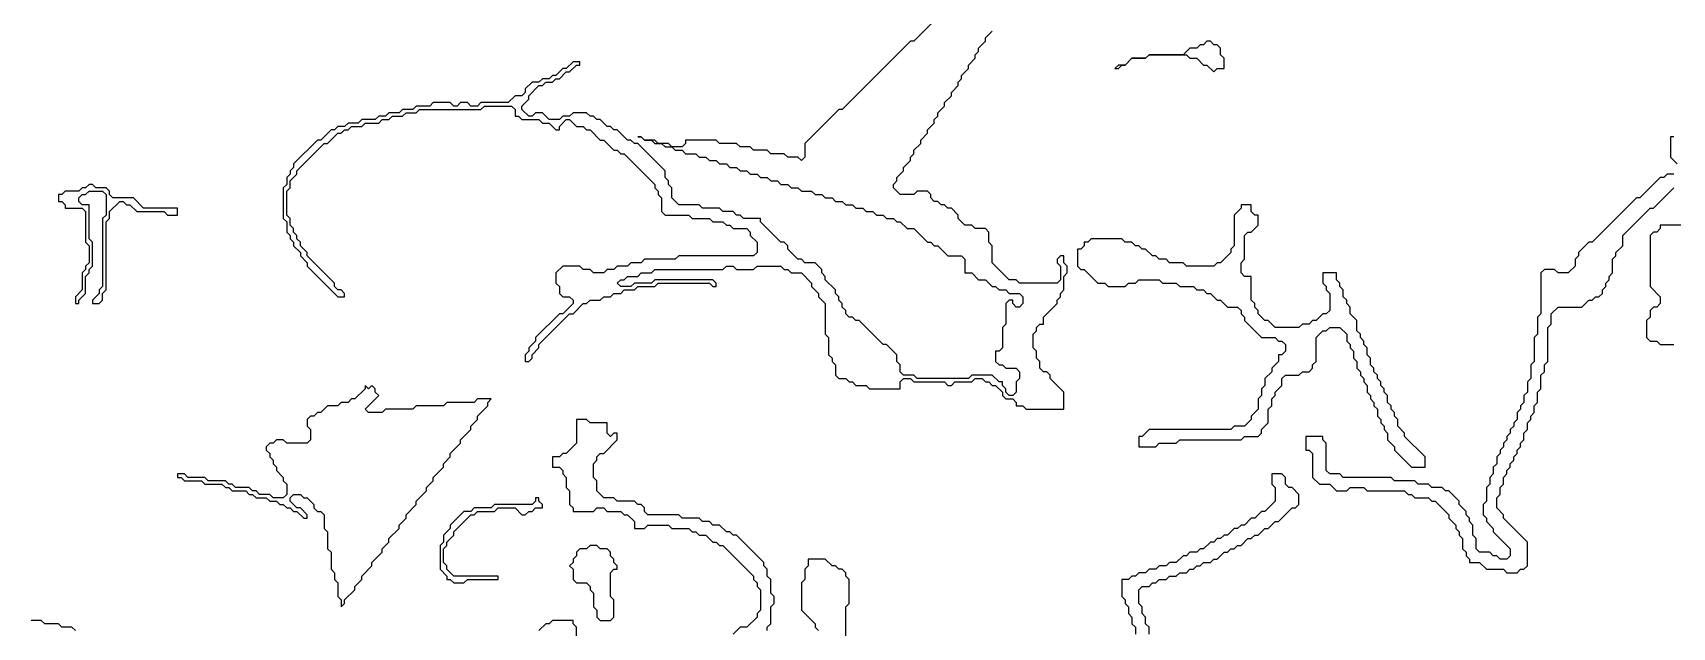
# Model space of a CAD drawing. Header units: metres. Extents: x 0 to 100, y 0 to 128.
# Drawn here: x 69.79 to 81.81, y 8.4 to 12.76 of the extents above; entities that cross this region are included whole.
import ezdxf

# ---------------------------------------------------------------- set-up
doc = ezdxf.new("R2010")
doc.units = ezdxf.units.M

msp = doc.modelspace()

# ---------------------------------------------------------------- linework, layer by layer
for points in [[(76.775, 13.225), (76.25, 12.7), (76.225, 12.7), (75.725, 12.2), (75.7, 12.2), (75.45, 11.95), (75.45, 11.85), (75.425, 11.825), (75.4, 11.85), (75.325, 11.85), (75.3, 11.875), (75.2, 11.875), (75.175, 11.9), (75.075, 11.9), (75.05, 11.925), (74.975, 11.925), (74.95, 11.95), (74.825, 11.95), (74.8, 11.975), (74.575, 11.975), (74.575, 11.95), (74.55, 11.925), (74.475, 11.925), (74.45, 11.95), (74.375, 11.95), (74.35, 11.975), (74.275, 11.975), (74.25, 12), (74.225, 12), (74.25, 12), (74.275, 11.975), (74.325, 11.975), (74.35, 11.95), (74.4, 11.95), (74.425, 11.925), (74.475, 11.925), (74.5, 11.9), (74.55, 11.9), (74.575, 11.875), (74.65, 11.875), (74.675, 11.85), (74.725, 11.85), (74.75, 11.825), (74.8, 11.825), (74.825, 11.8), (74.875, 11.8), (74.9, 11.775), (74.95, 11.775), (74.975, 11.75), (75.025, 11.75), (75.05, 11.725), (75.1, 11.725), (75.125, 11.7), (75.175, 11.7), (75.2, 11.675), (75.25, 11.675), (75.275, 11.65), (75.325, 11.65), (75.35, 11.625), (75.4, 11.625), (75.425, 11.6), (75.5, 11.6), (75.525, 11.575), (75.575, 11.575), (75.6, 11.55), (75.65, 11.55), (75.675, 11.525), (75.725, 11.525), (75.75, 11.5), (75.8, 11.5), (75.825, 11.475), (75.875, 11.475), (75.9, 11.45), (75.95, 11.45), (75.975, 11.425), (76.025, 11.425), (76.05, 11.4), (76.1, 11.4), (76.125, 11.375), (76.15, 11.375), (76.2, 11.325), (76.25, 11.325), (76.35, 11.225), (76.375, 11.225), (76.4, 11.2), (76.425, 11.2), (76.5, 11.125), (76.6, 11.125), (76.625, 11.1), (76.625, 11), (76.675, 11), (76.725, 10.95), (76.775, 10.95), (76.825, 10.9), (76.85, 10.9), (76.875, 10.875), (76.925, 10.875), (76.95, 10.85), (77.025, 10.85), (77.05, 10.825), (77.05, 10.775), (77.025, 10.75), (77, 10.75), (76.975, 10.775), (76.975, 10.8), (76.95, 10.8), (76.925, 10.775), (76.925, 10.625), (76.9, 10.6), (76.9, 10.45), (76.875, 10.425), (76.85, 10.425), (76.85, 10.35), (76.875, 10.325), (76.9, 10.325), (76.925, 10.3), (77, 10.3), (77.025, 10.275), (77.025, 10.225), (77, 10.2), (77, 10.125), (76.975, 10.1), (76.95, 10.1), (76.925, 10.125), (76.925, 10.15), (76.9, 10.175), (76.9, 10.2), (76.875, 10.2), (76.825, 10.25), (76.675, 10.25), (76.65, 10.225), (76.275, 10.225), (76.25, 10.25), (76.175, 10.25), (76.15, 10.275), (76.15, 10.325), (76.125, 10.35), (76.125, 10.4), (76.05, 10.475), (76.025, 10.475), (75.85, 10.65), (75.825, 10.65), (75.8, 10.675), (75.775, 10.675), (75.75, 10.7), (75.75, 10.725), (75.725, 10.75), (75.725, 10.775), (75.7, 10.8), (75.7, 10.825), (75.675, 10.85), (75.675, 10.875), (75.6, 10.95), (75.6, 10.975), (75.575, 11), (75.575, 11.025), (75.525, 11.075), (75.45, 11.075), (75.425, 11.1), (75.4, 11.1), (75.325, 11.175), (75.325, 11.2), (75.3, 11.225), (75.275, 11.225), (75.125, 11.375), (75.125, 11.4), (75, 11.4), (74.975, 11.425), (74.95, 11.425), (74.925, 11.45), (74.85, 11.45), (74.825, 11.475), (74.7, 11.475), (74.675, 11.5), (74.525, 11.5), (74.475, 11.55), (74.475, 11.625), (74.45, 11.65), (74.45, 11.675), (74.425, 11.7), (74.425, 11.75), (74.225, 11.95), (74.2, 11.95), (74.175, 11.975), (74.15, 11.975), (74.075, 12.05), (74.05, 12.05), (74.025, 12.075), (74, 12.075), (73.95, 12.125), (73.925, 12.125), (73.9, 12.15), (73.875, 12.15), (73.85, 12.175), (73.75, 12.175), (73.725, 12.15), (73.675, 12.15), (73.65, 12.125), (73.575, 12.125), (73.525, 12.175), (73.475, 12.175), (73.45, 12.15), (73.425, 12.15), (73.375, 12.2), (73.375, 12.225), (73.425, 12.275), (73.425, 12.3), (73.5, 12.375), (73.525, 12.375), (73.55, 12.4), (73.6, 12.4), (73.625, 12.425), (73.65, 12.425), (73.7, 12.475), (73.725, 12.475), (73.775, 12.525), (73.8, 12.525), (73.8, 12.55), (73.75, 12.55), (73.7, 12.5), (73.675, 12.5), (73.625, 12.45), (73.6, 12.45), (73.575, 12.425), (73.525, 12.425), (73.5, 12.4), (73.45, 12.4), (73.4, 12.35), (73.4, 12.325), (73.375, 12.3), (73.325, 12.3), (73.275, 12.25), (73.075, 12.25), (73.05, 12.225), (73, 12.225), (72.975, 12.25), (72.925, 12.25), (72.9, 12.225), (72.875, 12.225), (72.85, 12.25), (72.725, 12.25), (72.7, 12.225), (72.6, 12.225), (72.575, 12.2), (72.5, 12.2), (72.475, 12.175), (72.4, 12.175), (72.375, 12.15), (72.325, 12.15), (72.3, 12.125), (72.2, 12.125), (72.175, 12.1), (72.1, 12.1), (72.075, 12.075), (72.025, 12.075), (72, 12.05), (71.975, 12.05), (71.9, 11.975), (71.875, 11.975), (71.7, 11.8), (71.7, 11.775), (71.675, 11.75), (71.675, 11.725), (71.65, 11.7), (71.65, 11.65), (71.625, 11.625), (71.625, 11.4), (71.65, 11.375), (71.65, 11.3), (71.675, 11.275), (71.675, 11.25), (71.7, 11.225), (71.7, 11.2), (71.75, 11.15), (71.75, 11.125), (71.8, 11.075), (71.8, 11.05), (72.025, 10.825), (72.075, 10.825), (72.075, 10.85), (72.05, 10.875), (72.025, 10.875), (72, 10.9), (72, 10.925), (71.8, 11.125), (71.8, 11.15), (71.75, 11.2), (71.75, 11.225), (71.725, 11.25), (71.725, 11.275), (71.7, 11.3), (71.7, 11.325), (71.675, 11.35), (71.675, 11.4), (71.65, 11.425), (71.65, 11.6), (71.675, 11.625), (71.675, 11.675), (71.725, 11.725), (71.725, 11.75), (71.925, 11.95), (71.95, 11.95), (72.025, 12.025), (72.05, 12.025), (72.075, 12.05), (72.1, 12.05), (72.125, 12.075), (72.2, 12.075), (72.225, 12.1), (72.325, 12.1), (72.35, 12.125), (72.4, 12.125), (72.425, 12.15), (72.5, 12.15), (72.525, 12.175), (72.6, 12.175), (72.625, 12.2), (73.075, 12.2), (73.1, 12.225), (73.3, 12.225), (73.325, 12.2), (73.325, 12.15), (73.35, 12.15), (73.375, 12.125), (73.5, 12.125), (73.525, 12.1), (73.575, 12.1), (73.625, 12.05), (73.65, 12.05), (73.65, 12.075), (73.7, 12.125), (73.725, 12.125), (73.775, 12.075), (73.825, 12.075), (73.85, 12.05), (73.875, 12.05), (73.95, 11.975), (73.975, 11.975), (74.05, 11.9), (74.075, 11.9), (74.1, 11.875), (74.125, 11.875), (74.35, 11.65), (74.35, 11.625), (74.375, 11.6), (74.375, 11.575), (74.4, 11.55), (74.4, 11.45), (74.425, 11.425), (74.6, 11.425), (74.625, 11.4), (74.75, 11.4), (74.775, 11.375), (74.85, 11.375), (74.875, 11.35), (74.9, 11.35), (74.925, 11.325), (75.025, 11.325), (75.05, 11.3), (75.05, 11.275), (75.1, 11.225), (75.1, 11.15), (75.075, 11.125), (74.525, 11.125), (74.5, 11.1), (74.275, 11.1), (74.25, 11.075), (74.175, 11.075), (74.15, 11.05), (74.075, 11.05), (74.05, 11.025), (74, 11.025), (73.975, 11), (73.9, 11), (73.875, 11.025), (73.825, 11.025), (73.8, 11.05), (73.675, 11.05), (73.625, 11), (73.625, 10.925), (73.65, 10.9), (73.65, 10.85), (73.675, 10.825), (73.725, 10.825), (73.75, 10.8), (73.75, 10.775), (73.675, 10.7), (73.65, 10.7), (73.475, 10.525), (73.475, 10.5), (73.425, 10.45), (73.425, 10.425), (73.4, 10.4), (73.4, 10.35), (73.425, 10.35), (73.45, 10.375), (73.45, 10.4), (73.5, 10.45), (73.5, 10.475), (73.725, 10.7), (73.75, 10.7), (73.825, 10.775), (73.85, 10.775), (73.875, 10.8), (73.95, 10.8), (73.975, 10.825), (74.025, 10.825), (74.05, 10.85), (74.1, 10.85), (74.125, 10.875), (74.2, 10.875), (74.225, 10.9), (74.35, 10.9), (74.375, 10.925), (74.75, 10.925), (74.775, 10.9), (74.8, 10.9), (74.8, 10.925), (74.775, 10.95), (74.35, 10.95), (74.325, 10.925), (74.2, 10.925), (74.175, 10.9), (74.1, 10.9), (74.075, 10.925), (74.1, 10.95), (74.125, 10.95), (74.15, 10.975), (74.225, 10.975), (74.25, 11), (74.325, 11), (74.35, 11.025), (74.85, 11.025), (74.875, 11.05), (74.925, 11.05), (74.95, 11.025), (75.075, 11.025), (75.1, 11.05), (75.275, 11.05), (75.3, 11.025), (75.325, 11.025), (75.35, 11), (75.425, 11), (75.5, 10.925), (75.5, 10.9), (75.55, 10.85), (75.55, 10.825), (75.6, 10.775), (75.6, 10.55), (75.625, 10.525), (75.625, 10.4), (75.65, 10.375), (75.65, 10.35), (75.675, 10.325), (75.675, 10.25), (75.7, 10.225), (75.75, 10.225), (75.775, 10.2), (75.8, 10.2), (75.825, 10.175), (75.9, 10.175), (75.925, 10.15), (76.15, 10.15), (76.15, 10.2), (76.175, 10.225), (76.225, 10.225), (76.25, 10.2), (76.475, 10.2), (76.5, 10.175), (76.525, 10.175), (76.55, 10.2), (76.675, 10.2), (76.7, 10.225), (76.75, 10.225), (76.775, 10.2), (76.8, 10.2), (76.825, 10.175), (76.85, 10.175), (76.9, 10.125), (76.9, 10.1), (76.925, 10.075), (76.975, 10.075), (77, 10.05), (77, 10.025), (77.05, 10.025), (77.075, 10), (77.35, 10), (77.35, 10.125), (77.25, 10.225), (77.25, 10.25), (77.225, 10.275), (77.2, 10.275), (77.175, 10.3), (77.175, 10.35), (77.15, 10.375), (77.15, 10.425), (77.125, 10.45), (77.125, 10.55), (77.15, 10.575), (77.15, 10.6), (77.175, 10.625), (77.2, 10.625), (77.2, 10.675), (77.3, 10.775), (77.3, 10.8), (77.325, 10.825), (77.325, 10.85), (77.35, 10.875), (77.35, 10.975), (77.375, 11), (77.375, 11.05), (77.35, 11.075), (77.35, 11.125), (77.325, 11.125), (77.3, 11.1), (77.3, 11.075), (77.325, 11.05), (77.325, 10.95), (77.3, 10.925), (77.025, 10.925), (77, 10.95), (76.95, 10.95), (76.825, 11.075), (76.825, 11.2), (76.8, 11.225), (76.8, 11.3), (76.775, 11.325), (76.7, 11.325), (76.675, 11.35), (76.625, 11.35), (76.575, 11.4), (76.575, 11.425), (76.525, 11.475), (76.5, 11.475), (76.475, 11.5), (76.45, 11.5), (76.425, 11.525), (76.4, 11.525), (76.375, 11.55), (76.375, 11.575), (76.35, 11.6), (76.275, 11.6), (76.25, 11.575), (76.15, 11.575), (76.1, 11.625), (76.1, 11.65), (76.125, 11.675), (76.125, 11.7), (76.175, 11.75), (76.175, 11.775), (76.225, 11.825), (76.225, 11.85), (76.25, 11.875), (76.25, 11.9), (76.3, 11.95), (76.3, 11.975), (76.35, 12.025), (76.35, 12.05), (76.4, 12.1), (76.4, 12.125), (76.425, 12.15), (76.425, 12.175), (76.475, 12.225), (76.475, 12.25), (76.525, 12.3), (76.525, 12.325), (76.575, 12.375), (76.575, 12.4), (76.6, 12.425), (76.6, 12.45), (76.65, 12.5), (76.65, 12.525), (76.7, 12.575), (76.7, 12.6), (76.725, 12.625), (76.725, 12.65), (76.775, 12.7), (76.775, 12.725), (76.825, 12.775)], [(81.825, 12), (81.8, 12), (81.8, 11.85), (81.85, 11.8)], [(81.825, 11.725), (81.775, 11.725), (81.75, 11.7), (81.725, 11.7), (81.575, 11.55), (81.55, 11.55), (81.225, 11.225), (81.2, 11.225), (81.125, 11.15), (81.125, 11.125), (81.1, 11.1), (81.1, 11.05), (81.05, 11), (80.975, 11), (80.95, 11.025), (80.875, 11.025), (80.85, 11), (80.85, 10.7), (80.825, 10.675), (80.825, 10.55), (80.8, 10.525), (80.8, 10.35), (80.775, 10.325), (80.775, 10.225), (80.75, 10.2), (80.75, 10.125), (80.725, 10.1), (80.725, 10.05), (80.7, 10.025), (80.7, 10), (80.675, 9.975), (80.675, 9.925), (80.65, 9.9), (80.65, 9.875), (80.625, 9.85), (80.625, 9.825), (80.6, 9.8), (80.6, 9.775), (80.575, 9.75), (80.575, 9.725), (80.55, 9.7), (80.55, 9.675), (80.525, 9.65), (80.525, 9.6), (80.5, 9.575), (80.5, 9.525), (80.475, 9.5), (80.475, 9.45), (80.45, 9.425), (80.45, 9.325), (80.425, 9.3), (80.425, 9.225), (80.45, 9.2), (80.45, 9.175), (80.5, 9.125), (80.5, 9.1), (80.625, 8.975), (80.625, 8.925), (80.6, 8.9), (80.55, 8.9), (80.525, 8.925), (80.5, 8.925), (80.475, 8.95), (80.4, 8.95), (80.375, 8.975), (80.375, 9.05), (80.35, 9.075), (80.35, 9.15), (80.325, 9.175), (80.325, 9.2), (80.3, 9.225), (80.3, 9.25), (80.25, 9.3), (80.25, 9.325), (80.175, 9.4), (80.15, 9.4), (80.125, 9.425), (80.05, 9.425), (80.025, 9.45), (79.95, 9.45), (79.925, 9.475), (79.775, 9.475), (79.75, 9.5), (79.4, 9.5), (79.375, 9.525), (79.3, 9.525), (79.275, 9.55), (79.275, 9.75), (79.25, 9.775), (79.25, 9.8), (79.125, 9.8), (79.125, 9.7), (79.15, 9.7), (79.175, 9.675), (79.175, 9.5), (79.225, 9.45), (79.3, 9.45), (79.35, 9.4), (79.425, 9.4), (79.45, 9.425), (79.55, 9.425), (79.575, 9.4), (79.85, 9.4), (79.875, 9.375), (79.9, 9.375), (79.925, 9.35), (80.025, 9.35), (80.05, 9.325), (80.075, 9.325), (80.175, 9.225), (80.175, 9.2), (80.225, 9.15), (80.225, 9.125), (80.25, 9.1), (80.25, 9.075), (80.275, 9.05), (80.275, 8.975), (80.3, 8.95), (80.3, 8.925), (80.325, 8.9), (80.325, 8.875), (80.4, 8.875), (80.45, 8.825), (80.575, 8.825), (80.6, 8.8), (80.675, 8.8), (80.7, 8.825), (80.725, 8.825), (80.75, 8.85), (80.75, 9.025), (80.575, 9.2), (80.575, 9.225), (80.525, 9.275), (80.525, 9.35), (80.55, 9.375), (80.55, 9.425), (80.575, 9.45), (80.575, 9.5), (80.6, 9.525), (80.6, 9.55), (80.625, 9.575), (80.625, 9.6), (80.65, 9.625), (80.65, 9.65), (80.675, 9.675), (80.675, 9.7), (80.7, 9.725), (80.7, 9.75), (80.725, 9.775), (80.725, 9.825), (80.75, 9.85), (80.75, 9.9), (80.775, 9.925), (80.775, 9.95), (80.8, 9.975), (80.8, 10.025), (80.825, 10.05), (80.825, 10.125), (80.85, 10.15), (80.85, 10.25), (80.875, 10.275), (80.875, 10.325), (80.9, 10.35), (80.9, 10.6), (80.925, 10.625), (80.925, 10.7), (80.975, 10.75), (81.15, 10.75), (81.2, 10.8), (81.225, 10.8), (81.25, 10.825), (81.275, 10.825), (81.3, 10.85), (81.3, 10.875), (81.325, 10.9), (81.325, 10.925), (81.35, 10.95), (81.35, 10.975), (81.375, 11), (81.375, 11.1), (81.4, 11.125), (81.4, 11.15), (81.45, 11.2), (81.45, 11.275), (81.65, 11.475), (81.675, 11.475), (81.825, 11.625)], [(81.9, 11.35), (81.725, 11.35), (81.725, 11.325), (81.7, 11.3), (81.675, 11.3), (81.65, 11.275), (81.65, 10.9), (81.725, 10.825), (81.725, 10.775), (81.7, 10.75), (81.675, 10.75), (81.65, 10.725), (81.65, 10.675), (81.625, 10.65), (81.625, 10.525), (81.65, 10.5), (81.7, 10.5), (81.725, 10.475), (81.825, 10.475)], [(75.175, 8.375), (75.175, 8.4), (75.2, 8.425), (75.2, 8.55), (75.225, 8.575), (75.225, 8.625), (75.2, 8.65), (75.2, 8.75), (75.175, 8.775), (75.175, 8.825), (75.15, 8.85), (75.15, 8.875), (74.95, 9.075), (74.925, 9.075), (74.9, 9.1), (74.875, 9.1), (74.825, 9.15), (74.775, 9.15), (74.75, 9.175), (74.7, 9.175), (74.675, 9.2), (74.55, 9.2), (74.525, 9.225), (74.3, 9.225), (74.275, 9.25), (74.275, 9.275), (74.25, 9.3), (74.225, 9.3), (74.2, 9.325), (74.075, 9.325), (74.05, 9.35), (73.975, 9.35), (73.925, 9.4), (73.925, 9.475), (73.9, 9.5), (73.9, 9.6), (73.925, 9.625), (73.925, 9.65), (73.95, 9.675), (73.975, 9.675), (74.075, 9.775), (74.075, 9.825), (74.05, 9.825), (74.025, 9.8), (74, 9.825), (74, 9.9), (73.875, 9.9), (73.85, 9.925), (73.775, 9.925), (73.775, 9.75), (73.7, 9.675), (73.675, 9.675), (73.65, 9.65), (73.6, 9.65), (73.6, 9.575), (73.65, 9.575), (73.675, 9.55), (73.675, 9.525), (73.7, 9.5), (73.7, 9.425), (73.725, 9.4), (73.725, 9.3), (73.75, 9.275), (73.75, 9.25), (73.9, 9.25), (73.925, 9.275), (73.975, 9.275), (74, 9.25), (74.1, 9.25), (74.125, 9.225), (74.15, 9.225), (74.2, 9.175), (74.2, 9.125), (74.275, 9.125), (74.3, 9.15), (74.45, 9.15), (74.475, 9.125), (74.6, 9.125), (74.625, 9.1), (74.65, 9.1), (74.675, 9.075), (74.725, 9.075), (74.775, 9.025), (74.8, 9.025), (74.825, 9), (74.85, 9), (75.075, 8.775), (75.075, 8.75), (75.1, 8.725), (75.1, 8.7), (75.125, 8.675), (75.125, 8.525), (75.1, 8.5), (75.1, 8.475), (75.025, 8.4), (74.975, 8.4), (74.925, 8.35)], [(77.975, 8.35), (77.975, 8.4), (77.95, 8.425), (77.95, 8.475), (77.925, 8.5), (77.925, 8.55), (77.9, 8.575), (77.9, 8.675), (77.925, 8.7), (77.975, 8.7), (78, 8.725), (78.025, 8.725), (78.05, 8.75), (78.1, 8.75), (78.125, 8.775), (78.175, 8.775), (78.2, 8.8), (78.25, 8.8), (78.275, 8.825), (78.3, 8.825), (78.325, 8.85), (78.35, 8.85), (78.375, 8.875), (78.425, 8.875), (78.45, 8.9), (78.475, 8.9), (78.525, 8.95), (78.55, 8.95), (78.575, 8.975), (78.6, 8.975), (78.625, 9), (78.65, 9), (78.7, 9.05), (78.725, 9.05), (78.75, 9.075), (78.775, 9.075), (78.825, 9.125), (78.85, 9.125), (78.9, 9.175), (78.925, 9.175), (79.025, 9.275), (79.05, 9.275), (79.075, 9.3), (79.075, 9.375), (79.025, 9.425), (79, 9.425), (78.975, 9.45), (78.975, 9.5), (78.95, 9.525), (78.875, 9.525), (78.875, 9.45), (78.9, 9.425), (78.9, 9.325), (78.825, 9.25), (78.8, 9.25), (78.75, 9.2), (78.725, 9.2), (78.675, 9.15), (78.65, 9.15), (78.625, 9.125), (78.6, 9.125), (78.55, 9.075), (78.525, 9.075), (78.5, 9.05), (78.475, 9.05), (78.45, 9.025), (78.425, 9.025), (78.375, 8.975), (78.35, 8.975), (78.325, 8.95), (78.275, 8.95), (78.25, 8.925), (78.225, 8.925), (78.175, 8.875), (78.125, 8.875), (78.1, 8.85), (78.05, 8.85), (78.025, 8.825), (77.975, 8.825), (77.95, 8.8), (77.9, 8.8), (77.875, 8.775), (77.85, 8.775), (77.825, 8.75), (77.775, 8.75), (77.775, 8.625), (77.8, 8.6), (77.8, 8.575), (77.825, 8.55), (77.825, 8.5), (77.85, 8.475), (77.85, 8.425), (77.875, 8.4), (77.875, 8.35)], [(75.75, 8.3), (75.75, 8.55), (75.775, 8.575), (75.775, 8.75), (75.75, 8.775), (75.75, 8.8), (75.725, 8.825), (75.7, 8.825), (75.675, 8.85), (75.65, 8.85), (75.6, 8.9), (75.475, 8.9), (75.475, 8.85), (75.45, 8.825), (75.45, 8.75), (75.425, 8.725), (75.425, 8.525), (75.525, 8.425), (75.525, 8.4), (75.55, 8.375)], [(70.1, 8.375), (70.075, 8.4), (70, 8.4), (69.975, 8.425), (69.875, 8.425), (69.85, 8.45), (69.775, 8.45)], [(73.775, 8.325), (73.775, 8.4), (73.75, 8.425), (73.75, 8.45), (73.6, 8.45), (73.575, 8.425), (73.55, 8.425), (73.5, 8.375)]]:
    msp.add_lwpolyline(points)
for points in [[(78.4, 12.7), (78.375, 12.675), (78.35, 12.675), (78.325, 12.65), (78.275, 12.65), (78.225, 12.6), (77.975, 12.6), (77.95, 12.575), (77.85, 12.575), (77.8, 12.525), (77.75, 12.525), (77.725, 12.5), (77.75, 12.5), (77.775, 12.525), (77.8, 12.525), (77.85, 12.575), (77.95, 12.575), (77.975, 12.6), (78.25, 12.6), (78.275, 12.575), (78.325, 12.575), (78.375, 12.525), (78.4, 12.525), (78.45, 12.475), (78.475, 12.5), (78.525, 12.5), (78.525, 12.575), (78.5, 12.6), (78.5, 12.65), (78.475, 12.675), (78.45, 12.675), (78.425, 12.7)], [(70.2, 11.65), (70.175, 11.625), (70.15, 11.625), (70.125, 11.6), (70.025, 11.6), (70, 11.575), (69.975, 11.575), (69.975, 11.525), (70, 11.525), (70.025, 11.5), (70.025, 11.475), (70.15, 11.475), (70.175, 11.45), (70.175, 11.225), (70.2, 11.2), (70.2, 11.075), (70.175, 11.05), (70.175, 11.025), (70.15, 11), (70.15, 10.875), (70.1, 10.825), (70.1, 10.775), (70.125, 10.775), (70.125, 10.8), (70.175, 10.85), (70.175, 10.975), (70.2, 11), (70.2, 11.025), (70.225, 11.05), (70.225, 11.225), (70.2, 11.25), (70.2, 11.5), (70.15, 11.5), (70.125, 11.525), (70.125, 11.55), (70.15, 11.575), (70.175, 11.575), (70.2, 11.6), (70.3, 11.6), (70.325, 11.575), (70.325, 11.425), (70.3, 11.4), (70.3, 10.9), (70.275, 10.875), (70.275, 10.85), (70.225, 10.8), (70.225, 10.775), (70.275, 10.775), (70.3, 10.8), (70.3, 10.85), (70.325, 10.875), (70.325, 11.375), (70.35, 11.4), (70.35, 11.45), (70.425, 11.525), (70.45, 11.525), (70.475, 11.5), (70.5, 11.5), (70.55, 11.45), (70.75, 11.45), (70.775, 11.425), (70.85, 11.425), (70.85, 11.475), (70.6, 11.475), (70.525, 11.55), (70.375, 11.55), (70.35, 11.575), (70.35, 11.6), (70.325, 11.625), (70.25, 11.625), (70.225, 11.65)], [(78.65, 11.5), (78.65, 11.475), (78.6, 11.425), (78.6, 11.2), (78.575, 11.175), (78.575, 11.15), (78.5, 11.075), (78.475, 11.075), (78.45, 11.05), (78.25, 11.05), (78.225, 11.075), (78.125, 11.075), (78.1, 11.1), (78.05, 11.1), (78.025, 11.125), (78, 11.125), (77.95, 11.175), (77.925, 11.175), (77.9, 11.2), (77.875, 11.2), (77.85, 11.225), (77.8, 11.225), (77.775, 11.25), (77.55, 11.25), (77.525, 11.225), (77.5, 11.225), (77.5, 11.2), (77.475, 11.175), (77.45, 11.175), (77.45, 11.05), (77.475, 11.025), (77.5, 11.025), (77.6, 10.925), (77.65, 10.925), (77.675, 10.9), (77.8, 10.9), (77.825, 10.925), (77.875, 10.925), (77.9, 10.95), (78.05, 10.95), (78.075, 10.925), (78.175, 10.925), (78.2, 10.9), (78.3, 10.9), (78.325, 10.875), (78.375, 10.875), (78.4, 10.85), (78.425, 10.85), (78.475, 10.8), (78.5, 10.8), (78.55, 10.75), (78.625, 10.75), (78.65, 10.725), (78.65, 10.7), (78.675, 10.675), (78.675, 10.65), (78.8, 10.525), (78.9, 10.525), (78.925, 10.5), (78.95, 10.5), (78.975, 10.475), (78.975, 10.425), (78.95, 10.4), (78.925, 10.4), (78.925, 10.35), (78.875, 10.3), (78.875, 10.275), (78.825, 10.225), (78.825, 10.175), (78.8, 10.15), (78.8, 10.1), (78.775, 10.075), (78.775, 10), (78.725, 9.95), (78.725, 9.925), (78.675, 9.875), (78.6, 9.875), (78.575, 9.85), (77.975, 9.85), (77.925, 9.8), (77.9, 9.8), (77.9, 9.725), (78.025, 9.725), (78.05, 9.75), (78.175, 9.75), (78.2, 9.775), (78.65, 9.775), (78.675, 9.8), (78.775, 9.8), (78.8, 9.825), (78.8, 9.85), (78.85, 9.9), (78.85, 10), (78.875, 10.025), (78.875, 10.075), (78.9, 10.1), (78.9, 10.125), (78.95, 10.175), (78.95, 10.225), (78.975, 10.25), (79.075, 10.25), (79.1, 10.275), (79.15, 10.275), (79.175, 10.3), (79.175, 10.325), (79.2, 10.35), (79.2, 10.525), (79.25, 10.575), (79.275, 10.575), (79.3, 10.6), (79.375, 10.6), (79.425, 10.55), (79.425, 10.5), (79.45, 10.475), (79.45, 10.45), (79.475, 10.425), (79.475, 10.375), (79.5, 10.35), (79.5, 10.3), (79.525, 10.275), (79.525, 10.25), (79.55, 10.225), (79.55, 10.2), (79.575, 10.175), (79.575, 10.125), (79.6, 10.1), (79.6, 10.075), (79.625, 10.05), (79.625, 10.025), (79.65, 10), (79.65, 9.95), (79.675, 9.925), (79.675, 9.9), (79.7, 9.875), (79.7, 9.85), (79.725, 9.825), (79.725, 9.775), (79.775, 9.725), (79.775, 9.7), (79.9, 9.575), (80, 9.575), (80, 9.65), (79.85, 9.8), (79.85, 9.825), (79.8, 9.875), (79.8, 9.925), (79.775, 9.95), (79.775, 9.975), (79.75, 10), (79.75, 10.025), (79.725, 10.05), (79.725, 10.1), (79.7, 10.125), (79.7, 10.15), (79.675, 10.175), (79.675, 10.2), (79.65, 10.225), (79.65, 10.25), (79.625, 10.275), (79.625, 10.3), (79.6, 10.325), (79.6, 10.375), (79.575, 10.4), (79.575, 10.45), (79.55, 10.475), (79.55, 10.5), (79.525, 10.525), (79.525, 10.55), (79.5, 10.575), (79.5, 10.65), (79.45, 10.7), (79.45, 10.75), (79.425, 10.775), (79.425, 10.8), (79.4, 10.825), (79.4, 10.875), (79.375, 10.9), (79.375, 10.925), (79.35, 10.95), (79.35, 11), (79.25, 11), (79.25, 10.925), (79.275, 10.9), (79.275, 10.875), (79.3, 10.85), (79.3, 10.725), (79.275, 10.7), (79.25, 10.7), (79.2, 10.65), (79.175, 10.65), (79.15, 10.625), (79.1, 10.625), (79.075, 10.6), (78.9, 10.6), (78.85, 10.65), (78.825, 10.65), (78.775, 10.7), (78.775, 10.725), (78.75, 10.75), (78.75, 10.775), (78.725, 10.8), (78.725, 10.975), (78.675, 10.975), (78.65, 11), (78.65, 11.075), (78.675, 11.1), (78.675, 11.275), (78.7, 11.3), (78.725, 11.3), (78.775, 11.35), (78.775, 11.425), (78.75, 11.425), (78.725, 11.45), (78.725, 11.5)], [(72.225, 10.175), (72.225, 10.15), (72.15, 10.075), (72.125, 10.075), (72.1, 10.05), (72.05, 10.05), (72.025, 10.025), (71.95, 10.025), (71.9, 9.975), (71.875, 9.975), (71.85, 9.95), (71.825, 9.95), (71.8, 9.925), (71.8, 9.875), (71.825, 9.85), (71.825, 9.775), (71.8, 9.75), (71.65, 9.75), (71.625, 9.775), (71.575, 9.775), (71.55, 9.75), (71.525, 9.75), (71.5, 9.725), (71.5, 9.7), (71.525, 9.675), (71.525, 9.65), (71.55, 9.625), (71.55, 9.6), (71.575, 9.575), (71.575, 9.55), (71.625, 9.5), (71.625, 9.475), (71.65, 9.45), (71.65, 9.375), (71.625, 9.35), (71.55, 9.35), (71.525, 9.375), (71.45, 9.375), (71.425, 9.4), (71.4, 9.4), (71.375, 9.425), (71.275, 9.425), (71.25, 9.45), (71.225, 9.45), (71.2, 9.475), (71.075, 9.475), (71.05, 9.5), (70.925, 9.5), (70.9, 9.525), (70.85, 9.525), (70.85, 9.5), (70.875, 9.5), (70.9, 9.475), (71.025, 9.475), (71.05, 9.45), (71.175, 9.45), (71.2, 9.425), (71.225, 9.425), (71.25, 9.4), (71.35, 9.4), (71.375, 9.375), (71.4, 9.375), (71.425, 9.35), (71.5, 9.35), (71.525, 9.325), (71.575, 9.325), (71.6, 9.3), (71.625, 9.3), (71.65, 9.275), (71.675, 9.275), (71.7, 9.25), (71.725, 9.25), (71.775, 9.2), (71.8, 9.2), (71.8, 9.225), (71.75, 9.275), (71.725, 9.275), (71.675, 9.325), (71.675, 9.35), (71.7, 9.375), (71.75, 9.375), (71.775, 9.35), (71.8, 9.35), (71.85, 9.3), (71.85, 9.275), (71.875, 9.25), (71.9, 9.25), (71.925, 9.225), (71.925, 9.125), (71.95, 9.1), (71.95, 8.975), (71.975, 8.95), (71.975, 8.825), (72, 8.8), (72, 8.75), (72.025, 8.725), (72.025, 8.625), (72.05, 8.6), (72.05, 8.55), (72.075, 8.575), (72.075, 8.6), (72.15, 8.675), (72.15, 8.7), (72.2, 8.75), (72.2, 8.775), (72.275, 8.85), (72.275, 8.875), (72.35, 8.95), (72.35, 8.975), (72.4, 9.025), (72.4, 9.05), (72.475, 9.125), (72.475, 9.15), (72.525, 9.2), (72.525, 9.225), (72.6, 9.3), (72.6, 9.325), (72.675, 9.4), (72.675, 9.425), (72.725, 9.475), (72.725, 9.5), (72.8, 9.575), (72.8, 9.6), (72.85, 9.65), (72.85, 9.675), (72.925, 9.75), (72.925, 9.775), (73, 9.85), (73, 9.875), (73.05, 9.925), (73.05, 9.95), (73.125, 10.025), (73.125, 10.05), (73.15, 10.075), (73.05, 10.075), (73.025, 10.05), (72.825, 10.05), (72.8, 10.025), (72.6, 10.025), (72.575, 10), (72.375, 10), (72.35, 9.975), (72.25, 9.975), (72.225, 10), (72.325, 10.1), (72.3, 10.125), (72.3, 10.15), (72.275, 10.175), (72.25, 10.15)], [(73.475, 9.35), (73.475, 9.325), (73.45, 9.3), (73.175, 9.3), (73.15, 9.275), (73.025, 9.275), (73, 9.25), (72.95, 9.25), (72.85, 9.15), (72.85, 9.125), (72.8, 9.075), (72.8, 9.025), (72.775, 9), (72.775, 8.825), (72.825, 8.775), (72.825, 8.75), (72.85, 8.75), (72.875, 8.725), (72.95, 8.725), (72.975, 8.75), (73.2, 8.75), (73.2, 8.775), (72.875, 8.775), (72.825, 8.825), (72.825, 8.85), (72.8, 8.875), (72.8, 8.975), (72.825, 9), (72.825, 9.025), (72.875, 9.075), (72.875, 9.1), (73, 9.225), (73.025, 9.225), (73.05, 9.25), (73.175, 9.25), (73.2, 9.275), (73.325, 9.275), (73.375, 9.225), (73.4, 9.225), (73.425, 9.25), (73.45, 9.25), (73.475, 9.275), (73.525, 9.275), (73.525, 9.3), (73.5, 9.325), (73.5, 9.35)], [(73.875, 9), (73.85, 8.975), (73.8, 8.975), (73.775, 8.95), (73.775, 8.925), (73.75, 8.9), (73.75, 8.875), (73.725, 8.85), (73.75, 8.825), (73.75, 8.75), (73.775, 8.725), (73.85, 8.725), (73.875, 8.7), (73.875, 8.675), (73.9, 8.65), (73.9, 8.55), (73.925, 8.525), (73.925, 8.475), (73.95, 8.45), (74.025, 8.45), (74.05, 8.475), (74.05, 8.6), (74.025, 8.625), (74.025, 8.8), (74.05, 8.825), (74.075, 8.825), (74.075, 8.85), (74.05, 8.875), (74.05, 8.9), (74.025, 8.925), (74.025, 8.95), (74, 8.975), (73.95, 8.975), (73.925, 9)]]:
    msp.add_lwpolyline(points, close=True)

doc.saveas('drawing.dxf')
